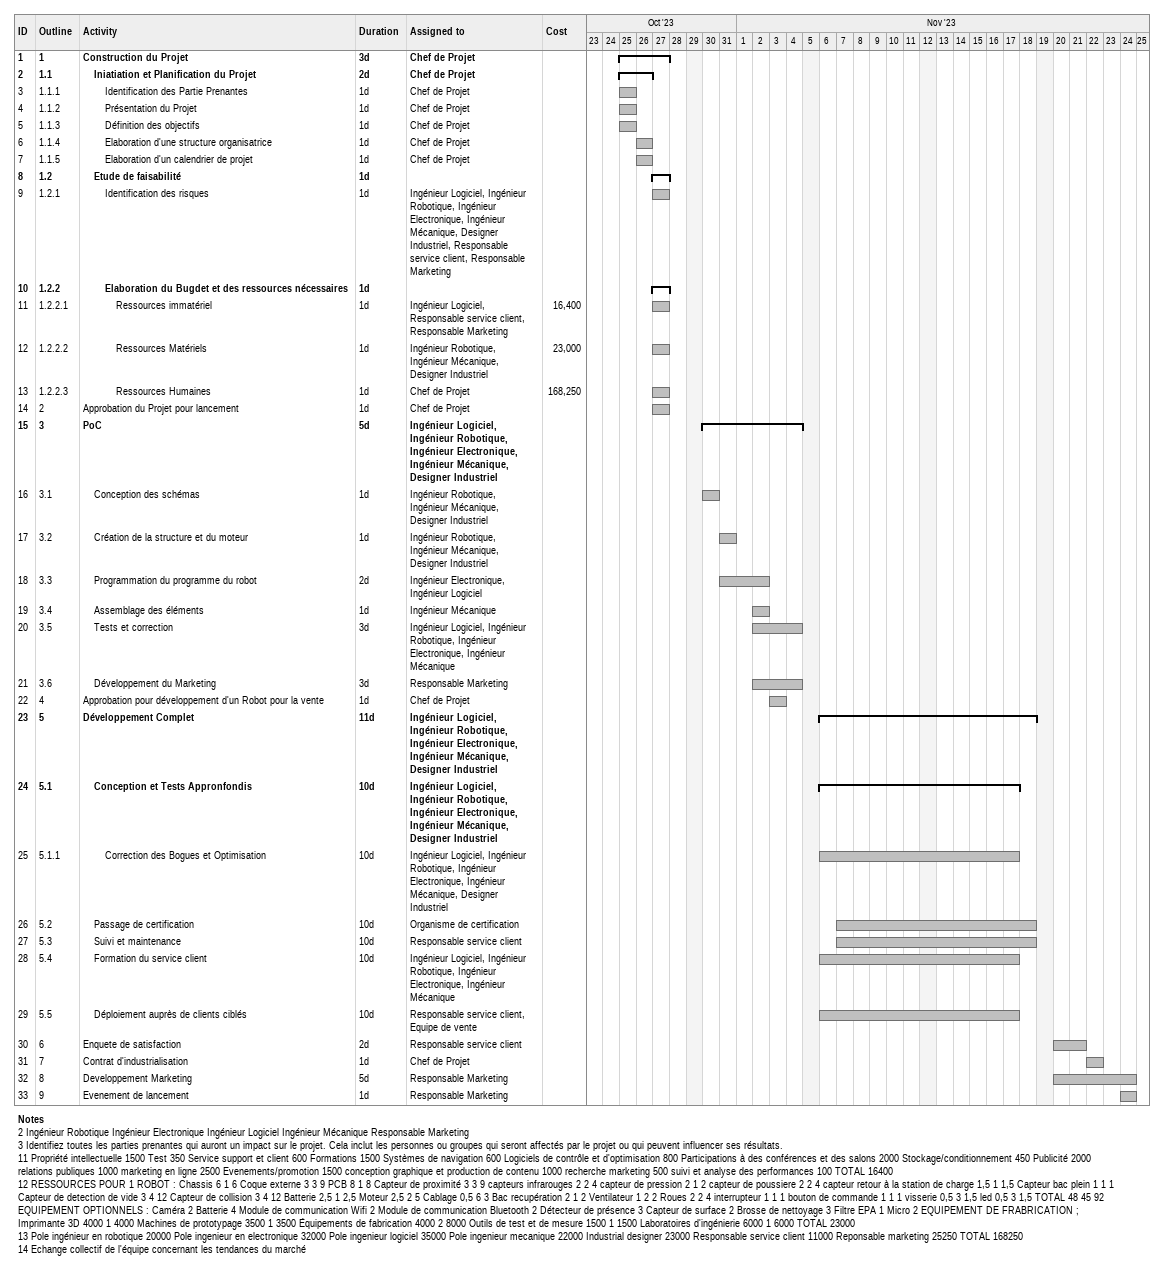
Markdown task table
| ID | WBS | Task | Duration | Start | Finish | Resources | Cost |
|---|---|---|---|---|---|---|---|
| 1 | 1 | **Construction du Projet** | 3d | 2023-10-25 | 2023-10-27 | Chef de Projet |  |
| 2 | 1.1 | **Iniatiation et Planification du Projet** | 2d | 2023-10-25 | 2023-10-26 | Chef de Projet |  |
| 3 | 1.1.1 | Identification des Partie Prenantes | 1d | 2023-10-25 | 2023-10-25 | Chef de Projet |  |
| 4 | 1.1.2 | Présentation du Projet | 1d | 2023-10-25 | 2023-10-25 | Chef de Projet |  |
| 5 | 1.1.3 | Définition des objectifs | 1d | 2023-10-25 | 2023-10-25 | Chef de Projet |  |
| 6 | 1.1.4 | Elaboration d'une structure organisatrice | 1d | 2023-10-26 | 2023-10-26 | Chef de Projet |  |
| 7 | 1.1.5 | Elaboration d'un calendrier de projet | 1d | 2023-10-26 | 2023-10-26 | Chef de Projet |  |
| 8 | 1.2 | **Etude de faisabilité** | 1d | 2023-10-27 | 2023-10-27 |  |  |
| 9 | 1.2.1 | Identification des risques | 1d | 2023-10-27 | 2023-10-27 | Ingénieur Logiciel, Ingénieur Robotique, Ingénieur Electronique, Ingénieur Mécanique, Designer Industriel, Responsable service client, Responsable Marketing |  |
| 10 | 1.2.2 | **Elaboration du Bugdet et des ressources nécessaires** | 1d | 2023-10-27 | 2023-10-27 |  |  |
| 11 | 1.2.2.1 | Ressources immatériel | 1d | 2023-10-27 | 2023-10-27 | Ingénieur Logiciel, Responsable service client, Responsable Marketing | 16400 |
| 12 | 1.2.2.2 | Ressources Matériels | 1d | 2023-10-27 | 2023-10-27 | Ingénieur Robotique, Ingénieur Mécanique, Designer Industriel | 23000 |
| 13 | 1.2.2.3 | Ressources Humaines | 1d | 2023-10-27 | 2023-10-27 | Chef de Projet | 168250 |
| 14 | 2 | Approbation du Projet pour lancement | 1d | 2023-10-27 | 2023-10-27 | Chef de Projet |  |
| 15 | 3 | **PoC** | 5d | 2023-10-30 | 2023-11-04 | Ingénieur Logiciel, Ingénieur Robotique, Ingénieur Electronique, Ingénieur Mécanique, Designer Industriel |  |
| 16 | 3.1 | Conception des schémas | 1d | 2023-10-30 | 2023-10-30 | Ingénieur Robotique, Ingénieur Mécanique, Designer Industriel |  |
| 17 | 3.2 | Création de la structure et du moteur | 1d | 2023-10-31 | 2023-10-31 | Ingénieur Robotique, Ingénieur Mécanique, Designer Industriel |  |
| 18 | 3.3 | Programmation du programme du robot | 2d | 2023-10-31 | 2023-11-02 | Ingénieur Electronique, Ingénieur Logiciel |  |
| 19 | 3.4 | Assemblage des éléments | 1d | 2023-11-02 | 2023-11-02 | Ingénieur Mécanique |  |
| 20 | 3.5 | Tests et correction | 3d | 2023-11-02 | 2023-11-04 | Ingénieur Logiciel, Ingénieur Robotique, Ingénieur Electronique, Ingénieur Mécanique |  |
| 21 | 3.6 | Développement du Marketing | 3d | 2023-11-02 | 2023-11-04 | Responsable Marketing |  |
| 22 | 4 | Approbation pour développement d'un Robot pour la vente | 1d | 2023-11-03 | 2023-11-03 | Chef de Projet |  |
| 23 | 5 | **Développement Complet** | 11d | 2023-11-06 | 2023-11-18 | Ingénieur Logiciel, Ingénieur Robotique, Ingénieur Electronique, Ingénieur Mécanique, Designer Industriel |  |
| 24 | 5.1 | **Conception et Tests Appronfondis** | 10d | 2023-11-06 | 2023-11-17 | Ingénieur Logiciel, Ingénieur Robotique, Ingénieur Electronique, Ingénieur Mécanique, Designer Industriel |  |
| 25 | 5.1.1 | Correction des Bogues et Optimisation | 10d | 2023-11-06 | 2023-11-17 | Ingénieur Logiciel, Ingénieur Robotique, Ingénieur Electronique, Ingénieur Mécanique, Designer Industriel |  |
| 26 | 5.2 | Passage de certification | 10d | 2023-11-07 | 2023-11-18 | Organisme de certification |  |
| 27 | 5.3 | Suivi et maintenance | 10d | 2023-11-07 | 2023-11-18 | Responsable service client |  |
| 28 | 5.4 | Formation du service client | 10d | 2023-11-06 | 2023-11-17 | Ingénieur Logiciel, Ingénieur Robotique, Ingénieur Electronique, Ingénieur Mécanique |  |
| 29 | 5.5 | Déploiement auprès de clients ciblés | 10d | 2023-11-06 | 2023-11-17 | Responsable service client, Equipe de vente |  |
| 30 | 6 | Enquete de satisfaction | 2d | 2023-11-20 | 2023-11-21 | Responsable service client |  |
| 31 | 7 | Contrat d'industrialisation | 1d | 2023-11-22 | 2023-11-22 | Chef de Projet |  |
| 32 | 8 | Developpement Marketing | 5d | 2023-11-20 | 2023-11-24 | Responsable Marketing |  |
| 33 | 9 | Evenement de lancement | 1d | 2023-11-24 | 2023-11-24 | Responsable Marketing |  |

Notes
- 2: Ingénieur Robotique Ingénieur Electronique Ingénieur Logiciel Ingénieur Mécanique Responsable Marketing
- 3: Identifiez toutes les parties prenantes qui auront un impact sur le projet. Cela inclut les personnes ou groupes qui seront affectés par le projet ou qui peuvent influencer ses résultats.
- 11: Propriété intellectuelle 1500 Test 350 Service support et client 600 Formations 1500 Systèmes de navigation 600 Logiciels de contrôle et d'optimisation 800 Participations à des conférences et des salons 2000 Stockage/conditionnement 450 Publicité 2000 relations publiques 1000 marketing en ligne 2500 Evenements/promotion 1500 conception graphique et production de contenu 1000 recherche marketing 500 suivi et analyse des performances 100 TOTAL 16400
- 12: RESSOURCES POUR 1 ROBOT : Chassis 6 1 6 Coque externe 3 3 9 PCB 8 1 8 Capteur de proximité 3 3 9 capteurs infrarouges 2 2 4 capteur de pression 2 1 2 capteur de poussiere 2 2 4 capteur retour à la station de charge 1,5 1 1,5 Capteur bac plein 1 1 1 Capteur de detection de vide 3 4 12 Capteur de collision 3 4 12 Batterie 2,5 1 2,5 Moteur 2,5 2 5 Cablage 0,5 6 3 Bac recupération 2 1 2 Ventilateur 1 2 2 Roues 2 2 4 interrupteur 1 1 1 bouton de commande 1 1 1 visserie 0,5 3 1,5 led 0,5 3 1,5 TOTAL 48 45 92 EQUIPEMENT OPTIONNELS : Caméra 2 Batterie 4 Module de communication Wifi 2 Module de communication Bluetooth 2 Détecteur de présence 3 Capteur de surface 2 Brosse de nettoyage 3 Filtre EPA 1 Micro 2 EQUIPEMENT DE FRABRICATION ; Imprimante 3D 4000 1 4000 Machines de prototypage 3500 1 3500 Équipements de fabrication 4000 2 8000 Outils de test et de mesure 1500 1 1500 Laboratoires d'ingénierie 6000 1 6000 TOTAL 23000
- 13: Pole ingénieur en robotique 20000 Pole ingenieur en electronique 32000 Pole ingenieur logiciel 35000 Pole ingenieur mecanique 22000 Industrial designer 23000 Responsable service client 11000 Reponsable marketing 25250 TOTAL 168250
- 14: Echange collectif de l'équipe concernant les tendances du marché
